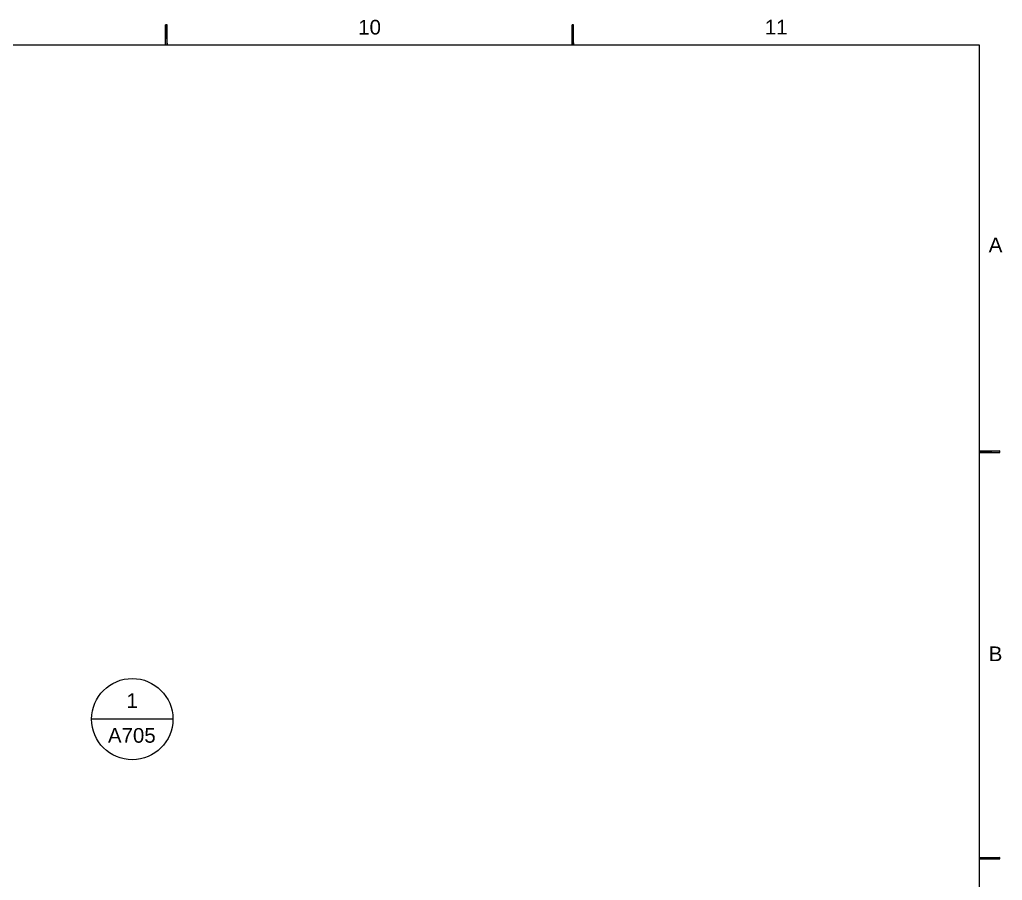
# Model space of a CAD drawing. Header units: centimetres. Extents: x -9.9 to 12.1, y -14.8 to 2.1.
# Drawn here: x 11.44 to 12.045, y -11.617 to -11.088 of the extents above; entities that cross this region are included whole.
import ezdxf

# ---------------------------------------------------------------- set-up
doc = ezdxf.new("R2010")
doc.units = ezdxf.units.CM
doc.header["$MEASUREMENT"] = 0
for name, color, linetype, lineweight in [('PDF _Geometria_Num_Penna__7', 7, 'Continuous', 18), ('PDF _Riempimenti solidi_Num_Penna__7', 7, 'Continuous', 18), ('PDF _Testo_Num_Penna__7', 7, 'Continuous', 18)]:
    doc.layers.add(name, color=color, linetype=linetype, lineweight=lineweight)
doc.styles.add('GENERATED_STYLE_1', font='Arial.ttf')

msp = doc.modelspace()

# ---------------------------------------------------------------- hatches: boundary and pattern name
at = {"layer": 'PDF _Riempimenti solidi_Num_Penna__7', "linetype": 'Continuous', "lineweight": 18}
for points in [[(11.52997, -11.09078), (11.53087, -11.10332), (11.53087, -11.09078)], [(11.52997, -11.10332), (11.53087, -11.10332), (11.52997, -11.09078)], [(11.77996, -11.09078), (11.78086, -11.10332), (11.78086, -11.09078)], [(11.77996, -11.10332), (11.78086, -11.10332), (11.77996, -11.09078)], [(12.03043, -11.35288), (12.03043, -11.35378), (12.04292, -11.35288)], [(12.03043, -11.35378), (12.04292, -11.35378), (12.04292, -11.35288)], [(12.03043, -11.60287), (12.03043, -11.60377), (12.04292, -11.60287)], [(12.03043, -11.60377), (12.04292, -11.60377), (12.04292, -11.60287)]]:
    msp.add_hatch(color=7, dxfattribs=at).paths.add_polyline_path(points)

# ---------------------------------------------------------------- linework, layer by layer
at = {"layer": 'PDF _Geometria_Num_Penna__7', "color": 7, "linetype": 'Continuous', "lineweight": 18, "flags": 128}
for points in [[(11.53087, -11.09078), (11.52997, -11.09078), (11.53087, -11.10332)], [(11.52997, -11.09078), (11.53087, -11.10332), (11.52997, -11.10332)], [(11.78086, -11.09078), (11.77996, -11.09078), (11.78086, -11.10332)], [(11.77996, -11.09078), (11.78086, -11.10332), (11.77996, -11.10332)], [(9.25038, -13.10742), (12.03043, -13.10742), (12.03043, -11.10332), (9.25038, -11.10332)], [(12.04292, -11.35378), (12.04292, -11.35288), (12.03043, -11.35378)], [(12.04292, -11.35288), (12.03043, -11.35378), (12.03043, -11.35288)], [(12.04292, -11.60377), (12.04292, -11.60287), (12.03043, -11.60377)], [(12.04292, -11.60287), (12.03043, -11.60377), (12.03043, -11.60287)]]:
    msp.add_lwpolyline(points, close=True, dxfattribs=at)
msp.add_lwpolyline([(11.53447, -11.51789), (11.48446, -11.51789)], dxfattribs=at)
at = {"layer": 'PDF _Geometria_Num_Penna__7', "color": 7, "linetype": 'Continuous', "lineweight": 18}
msp.add_circle((11.50947, -11.51786), 0.025, dxfattribs=at)

# ---------------------------------------------------------------- texts
at = {"layer": 'PDF _Testo_Num_Penna__7', "color": 7, "linetype": 'Continuous', "lineweight": 18, "char_height": 0.009, "attachment_point": 7, "style": 'GENERATED_STYLE_1'}
for s, insert in [('\\A1;10', (11.64842, -11.09695)), ('\\A1;11', (11.89846, -11.09679)), ('\\A1;A', (12.03615, -11.2307)), ('\\A1;B', (12.03615, -11.48217)), ('\\A1;1', (11.50595, -11.51094)), ('\\A1;A705', (11.49452, -11.53248))]:
    msp.add_mtext(s, dxfattribs=dict(at, insert=insert))

doc.saveas('drawing.dxf')
